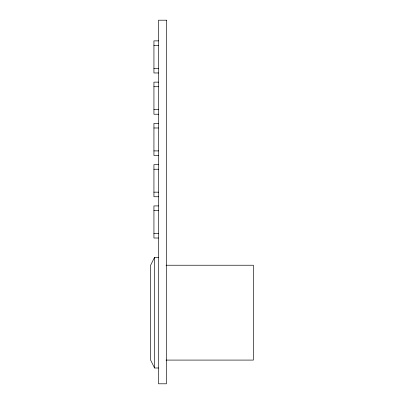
<?xml version="1.0" encoding="UTF-8"?>
<svg xmlns="http://www.w3.org/2000/svg" width="404" height="404" viewBox="0 0 404 404"><rect width="100%" height="100%" fill="white"/><g stroke="black" fill="none" stroke-linecap="round" stroke-linejoin="round"><path stroke-width="0.61" d="M158.525 257.333L154.575 257.333L150.621 265.236L150.621 360.085L154.575 367.994L158.525 367.994M158.525 40.875L153.939 40.875L153.939 72.967L158.525 72.967M153.939 45.46L158.525 45.46M153.939 68.382L158.525 68.382M158.525 82.138L153.939 82.138L153.939 114.231L158.525 114.231M153.939 86.724L158.525 86.724M153.939 109.646L158.525 109.646M158.525 123.397L153.939 123.397L153.939 155.489L158.525 155.489M153.939 127.982L158.525 127.982M153.939 150.904L158.525 150.904M158.525 164.66L153.939 164.66L153.939 196.748L158.525 196.748M153.939 169.246L158.525 169.246M153.939 192.168L158.525 192.168M158.525 205.919L153.939 205.919L153.939 238.012L158.525 238.012M153.939 210.504L158.525 210.504M153.939 233.426L158.525 233.426M166.064 265.236L253.379 265.236L253.379 360.085L166.064 360.085M154.575 257.333L154.575 367.994M166.433 20.2L158.525 20.2L158.525 383.8L166.433 383.8L166.433 20.2"/></g></svg>
